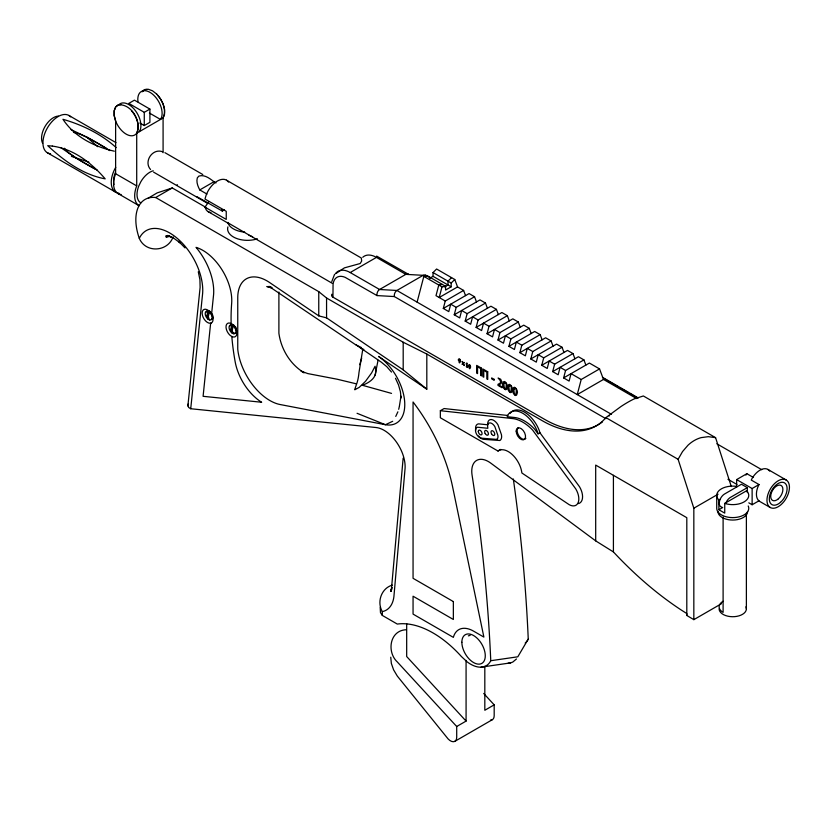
<?xml version="1.0" encoding="UTF-8"?>
<svg xmlns="http://www.w3.org/2000/svg" width="831" height="831" viewBox="0 0 831 831"><rect width="100%" height="100%" fill="white"/><g stroke="black" fill="none" stroke-linecap="round" stroke-linejoin="round"><path stroke-width="1.25" d="M721.391 603.742L693.833 619.656L686.801 615.47L686.811 613.558L681.368 610.099A293.759 169.607 60 0 1 613.413 551.929L595.692 540.877L490.757 463.116A23.569 13.608 60 0 0 472.07 475.093A1506.78 869.943 60 0 1 490.757 660.718L517.817 656.791L528.246 639.081A1506.78 869.943 60 0 0 513.329 478.968M362.742 349.539L358.971 372.589A44.126 15.945 80 0 1 356.831 383.403L355.034 388.555M400.968 396.21L399.441 405.902M490.757 660.718A31.194 18.012 60 0 1 466.918 661.684L461.371 656.5A95.71 55.262 60 0 0 397.301 624.071L382.312 615.418L382.312 611.626A38.247 22.084 60 0 0 393.904 596.7L405.092 468.154A29.739 17.171 60 0 0 376.121 427.529L190.725 408.738L188.71 407.512L187.889 405.84L200.115 287.401L199.928 279.704L198.297 271.779M190.725 408.738L202.619 293.572A46.816 27.028 60 0 0 177.824 238.84A46.816 27.028 60 0 0 139.296 238.352A44.448 25.668 60 0 1 155.688 197.518L172.266 187.951L205.818 207.324M210.648 323.155L203.096 396.314L261.651 402.246A39.743 22.946 60 0 1 235.194 361.942A220.122 127.091 60 0 1 231.911 337.583L231.828 336.472M211.562 314.274L213.588 294.683A46.816 27.028 60 0 0 196.033 247.358A40.906 23.611 60 0 1 231.662 303.284A220.122 127.091 60 0 0 231.08 320.028L231.163 323.602M403.149 458.161L391.235 591.392L391.868 587.527M380.203 607.419L380.473 612.613L382.312 615.418M361.776 385.511C368.735 382.998 377.139 378.074 375.622 369.348L375.072 366.263L371.665 372.839L365.495 381.336L359.241 387.371L354.775 389.76L355.606 388.752M331.766 281.636L334.498 274.49M375.124 375.051L378.063 360.207M359.74 364.695L361.682 358.078M187.889 405.84L188.315 403.814M391.505 372.08L386.82 366.71L381.252 362.129L356.281 345.042L361.516 347.618M398.703 409.309L399.41 406.151M391.848 587.642L390.684 591.163L391.64 589.2M417.1 302.12L423.831 276.391L427.404 275.788L445.561 286.28L445.561 290.061L451.191 286.809L451.191 283.028L454.765 279.496L436.607 269.015L433.034 272.547L433.034 276.328L451.191 286.809M445.561 286.28L441.988 286.872L439.204 297.519L457.549 286.934L463.605 290.424L465.547 295.618M476.485 301.933L474.543 296.74L456.198 307.335L450.724 304.177L448.782 311.615L443.307 308.457L445.26 301.019L463.605 290.424M487.423 308.249L485.481 303.055L467.136 313.651L461.662 310.493L459.72 317.93L454.245 314.772L456.198 307.335M498.361 314.565L496.419 309.371L478.074 319.966L472.6 316.808L470.658 324.246L465.183 321.088L467.136 313.651M509.299 320.88L507.357 315.687L489.012 326.271L483.538 323.114L481.596 330.561L476.121 327.404L478.074 319.966M520.237 327.196L518.295 322.002L499.95 332.587L494.476 329.429L492.534 336.877L487.059 333.719L489.012 326.271M531.175 333.511L529.233 328.318L510.888 338.903L505.414 335.745L503.472 343.193L497.998 340.035L499.95 332.587M542.113 339.827L540.171 334.633L521.826 345.218L516.352 342.06L514.41 349.498L508.936 346.35L510.888 338.903M553.051 346.143L551.109 340.949L532.764 351.534L527.29 348.376L525.348 355.813L519.874 352.656L521.826 345.218M563.989 352.448L562.047 347.265L543.703 357.849L538.228 354.692L536.286 362.129L530.812 358.971L532.764 351.534M574.927 358.763L572.985 353.58L554.641 364.165L549.166 361.007L547.224 368.445L541.75 365.287L543.703 357.849M585.865 365.079L583.923 359.896L565.579 370.481L560.104 367.323L558.162 374.76L552.688 371.602L554.641 364.165M636.639 398.579L603.493 379.445L599.546 368.912L581.201 379.497L571.042 373.638L569.1 381.076L563.626 377.918L565.579 370.481M581.201 379.497L577.254 394.59L603.493 379.445M209.35 312.196L208.301 316.653L209.35 319.893M233.21 325.97L232.161 330.426L233.21 333.667M118.044 193.561L139.13 205.735A21.533 12.434 -60 0 1 136.71 185.905L136.71 133.178C141.8 121.617 131.589 103.626 118.355 104.831L115.644 106.981L114.2 110.731L114.19 115.592L115.623 121.004L115.623 173.731A21.533 12.434 -60 0 0 121.201 194.537M163.084 152.675L163.084 117.95C167.114 109.754 162.325 100.26 156.706 94.08M120.796 104.613L118.355 104.82L115.644 106.991L114.2 110.731L114.19 115.602L115.634 121.035A17.191 9.93 60 0 0 136.7 133.189C140.46 125.699 136.616 116.724 131.547 110.814M163.073 117.971L164.517 114.221M395.753 416.414L397.883 411.812M725.827 503.16L726.678 501.373A7.624 4.404 -60 0 1 730.491 497.354L747.318 487.641L747.318 492.617M769.672 471.084A15.903 9.183 -60 0 0 751.982 478.604L751.276 480.079L759.015 484.546L757.934 486.789A15.903 9.183 -60 0 0 757.934 499.774L759.015 500.781L752.128 504.749L748.804 502.838M693.833 619.656L693.833 508.208L678.106 459.304L682.542 451.565L688.006 445.219A43.918 33.593 -87.1 0 1 701.146 437.625L708.344 436.67L715.584 437.667L731.311 486.571M173.118 236.845C167.872 251.959 145.654 253.424 139.296 238.352M745.895 475.093L746.851 473.691L753.488 477.524M210.918 212.549A18.22 10.523 -60 0 1 206.202 209.828L204.987 207.148L208.602 201.975M363.853 349.415L361.007 348.407M516.456 658.973L512.789 662.058L510.546 662.889L481.024 667.179M451.565 277.647L447.992 281.179L447.992 284.971L444.616 286.913M336.441 273.191L344.398 267.873L360.176 263.52L361.672 261.038L361.319 258.015L226.468 180.171M176.598 185.448L177.45 184.762M155.688 197.518L318.761 291.66L326.562 297.986L403.191 342.227L426.812 354.048L542.342 420.746A107.168 61.878 60 0 0 605.882 417.609L620.975 406.525A41.685 8.57 -38.5 0 1 634.126 398.932L643.36 395.971L715.584 437.667M148.147 198.214L157.132 192.906L172.266 187.951M609.019 416.019L609.549 415.635M149.902 109.079L134.435 100.156L128.815 103.397L144.272 112.33L149.902 109.079L149.902 122.313L144.272 125.564L139.857 123.009M136.71 133.178L163.084 117.95M213.951 181.729C209.796 178.488 204.468 174.271 198.889 176.089L197.311 177.865C196.106 182.01 197.861 186.279 199.772 189.925L213.951 181.729L216.018 182.924M196.822 196.646L222.313 211.053L224.495 209.786M332.493 283.454L227.601 222.615L228.276 222.729M335.257 273.877A24.421 14.106 60 0 1 350.204 272.537L376.443 257.392L405.819 274.355L423.145 275.321A4.695 3.22 -71.8 0 1 426.604 276.162M350.204 272.537L379.58 289.5L405.819 274.355A4.695 3.22 -71.8 0 1 408.696 274.49M429.658 278.281L433.034 276.328M443.307 308.457L469.068 293.582L474.543 296.74M454.245 314.772L480.006 299.898L485.481 303.055M465.183 321.088L490.944 306.213L496.419 309.371M476.121 327.404L501.882 312.529L507.357 315.687M487.059 333.719L512.82 318.844L518.295 322.002M497.998 340.035L523.759 325.16L529.233 328.318M508.936 346.35L534.697 331.476L540.171 334.633M392.699 421.286L385.449 424.724L280.13 404.531A45.778 26.426 60 0 1 237.749 349.176L237.749 297.778A41.373 23.891 60 0 1 268.756 281.958L318.761 315.873L326.562 317.868L403.191 369.837L426.812 389.168L426.812 354.048M519.874 352.656L545.635 337.791L551.109 340.949M440.347 410.711L512.727 418.585A37.374 21.575 60 0 1 532.598 430.053L575.758 488.898A13.888 8.019 60 0 1 578.168 502.61A13.888 8.019 60 0 1 569.214 504.697L521.878 472.984A19.425 11.208 60 0 0 512.187 454.484A19.425 11.208 60 0 0 497.977 451.025L440.347 417.754L440.347 410.711L444.097 408.551L507.783 415.469M530.812 358.971L556.573 344.107L562.047 347.265M541.75 365.287L567.511 350.422L572.985 353.58M552.688 371.602L578.449 356.738L583.923 359.896M563.626 377.918L589.387 363.054L599.546 368.912M497.977 451.025L500.781 449.394M538.062 433.855L537.345 431.455A23.85 13.774 60 0 0 508.125 414.586L507.18 416.695L514.597 417.505A37.374 21.575 60 0 1 534.478 428.973L538.062 433.855L539.932 432.774L539.215 430.375A23.85 13.774 60 0 0 510.005 413.506M736.65 487.08L736.65 479.591L746.851 473.691M693.833 508.208L718.077 494.206M724.736 503.389A16.028 9.255 0 0 0 744.077 501.914A16.028 9.255 0 0 0 746.622 490.747L724.736 503.389L724.736 513.122L718.867 509.735L718.867 500.002L720.228 499.213M736.65 479.591L752.128 488.524L759.015 484.546M718.867 509.735L722.71 507.523M390.747 657.217L391.349 663.418L393.593 669.838L397.301 676.06L448.086 738.915A8.757 5.059 60 0 0 456.707 737.315L456.707 726.502L466.077 721.09L466.077 660.375M483.704 693.459L494.185 704.854L484.816 710.266L484.816 666.348M454.723 741.418L492.212 719.771M468.362 635.86L470.18 635.351M392.294 585.117C381.325 588.265 376.651 601.997 382.312 611.626M169.482 236.316L165.909 236.96L169.212 236.409M442.362 284.431L438.789 285.023L436.005 295.67L445.26 301.019M508.073 663.242L510.546 662.889M406.193 629.753C389.625 630.313 386.571 652.003 397.301 661.943L456.707 726.502M147.17 89.384L144.729 89.592L142.018 91.763L144.729 89.603L148.385 89.27L152.54 90.828L156.695 94.069M269.088 287.266L271.29 287.277L266.834 286.518L272.236 288.128L268.922 286.342L356.291 345.187M379.58 289.5L396.906 290.466L611.502 414.357M602.506 421.836A107.168 61.878 60 0 1 544.679 419.395L332.94 297.145L333.065 284.264A19.778 11.416 60 0 1 345.104 277.315L377.014 295.587L394.33 296.553L605.872 418.689M169.202 236.139L165.878 235.89L171.238 236.814L167.644 235.443L173.876 238.3L180.088 242.839L178.499 241.26L185.001 247.908M244.678 232.036L242.34 231.859A19.882 11.478 0 0 1 228.276 223.747L227.974 222.396M73.46 132.358L79.672 133.968L88.273 137.967A87.982 9.38 34.3 0 1 106.233 148.282M356.468 383.87L337.199 379.227L307.782 373.586L301.071 371.114L304.198 372.807C290.279 364.497 281.044 349.165 278.894 333.231L278.894 292.024M114.335 151.2C94.308 146.682 74.51 136.886 62.959 119.3C82.3 124.847 101.216 134.009 116.163 147.596M71.435 156.384L88.875 162.138M362.493 385.314L391.536 393.395M162.647 151.793C152.624 147.814 143.368 161.567 150.546 169.503M357.06 413.298L385.449 424.724A40.563 23.424 60 0 0 404.552 400.345A40.563 23.424 60 0 0 378.521 356.416L426.812 389.168M71.03 129.626L86.673 137.053A87.982 9.38 25.7 0 1 106.815 148.676L109.9 150.619M248.947 235.225L252.624 236.783M376.64 256.093L408.343 274.24M97.248 170.106L95.098 168.973A87.982 9.38 34.3 0 1 74.956 157.339L60.705 147.513M433.034 272.547L451.191 283.028M767.886 469.422L786.157 479.975A15.903 9.183 -60 0 1 781.119 504.604A15.903 9.183 -60 0 1 767.345 496.658A15.903 9.183 -60 0 1 786.157 479.975M149.393 113.037L160.497 119.446A17.191 9.93 60 0 0 152.063 93.758A17.191 9.93 60 0 0 137.977 101.86M425.669 275.206L430.146 277.793M602.454 377.274L638.25 397.945M604.501 378.915L617.973 386.695M620.217 387.994L628.08 392.533M630.334 393.832L637.065 397.717M716.81 443.764L761.736 469.692M425.389 276.609L423.145 275.321L396.906 290.466A4.695 3.22 -71.8 0 0 394.361 296.542M423.831 276.391L441.988 286.872M747.318 487.641L741.449 484.255L724.622 493.967A7.624 4.404 -60 0 0 720.809 497.987L719.958 499.774A7.624 4.404 -60 0 0 721.931 507.139M164.902 152.655L202.774 174.52M727.925 479.248L736.91 484.442M758.433 500.688L770.254 507.512M605.882 417.609L678.106 459.304M199.772 189.925L206.992 194.09M68.931 115.478L115.966 142.62M153.631 172.162L207.916 203.533M204.987 207.148L226.25 219.415L226.25 211.303L204.987 199.035L206.202 194.953A18.22 10.523 -60 0 1 228.525 182.062M208.249 211.728L227.798 223.009M115.623 173.731L136.71 185.905M47.398 152.769L115.706 192.21M97.778 146.703L86.736 137.125M466.077 721.09L406.681 656.532L406.681 623.707M64.288 148.25L68.786 152.821L76.556 158.264A87.982 9.38 25.7 0 0 95.575 169.275M157.921 95.586L160.352 98.619M539.932 432.774L579.508 486.737A13.888 8.019 60 0 1 578.397 503.607M160.352 98.619L163.063 103.906L164.517 109.318L164.517 114.2M395.483 378.271L398.516 384.93L400.407 391.64L401.051 397.987M221.711 209.724L222.313 211.053M454.765 279.496L457.549 286.934M752.128 488.524L752.128 504.749M746.383 514.088L746.383 608.853M723.105 517.059L723.105 612.385A13.639 7.874 0 0 1 723.105 601.249M716.727 495.369L716.727 508.354A16.028 9.255 0 0 0 734.843 517.526A16.028 9.255 0 0 0 748.222 505.965M686.801 615.47L686.811 517.692L595.692 465.09L595.692 540.877M613.413 475.322L613.413 551.929M494.185 704.854L494.185 715.678A8.757 5.059 60 0 1 490.519 720.082M403.191 342.227L403.191 369.837M326.562 297.986L326.562 317.868M318.761 291.66L318.761 315.873M144.272 112.33L144.272 125.564M332.94 297.145A4.643 2.68 0 0 1 331.933 294.226M377.035 295.576A4.695 3.22 -71.8 0 1 379.58 289.468M362.742 257.278A24.421 14.106 60 0 1 376.443 257.392M257.423 238.809A19.882 11.478 0 0 1 236.077 238.268A19.882 11.478 0 0 1 227.902 226.873M140.792 202.857A18.22 10.523 -60 0 1 138.735 186.082L140.792 181.823A18.22 10.523 -60 0 1 153.236 170.781M118.854 193.176A21.533 12.434 -60 0 1 115.706 167.343M119.01 104.581A17.191 9.93 60 0 1 135.432 110.71A17.191 9.93 60 0 1 139.307 131.682M114.024 184.596A18.22 10.523 -60 0 1 115.312 172.557M50.556 153.745A21.533 12.434 -60 0 1 46.941 128.722A21.533 12.434 -60 0 1 70.645 116.839M42.661 143.327A16.734 9.66 -60 0 1 45.019 126.53A16.734 9.66 -60 0 1 58.378 116.091M478.583 435.953A8.549 4.934 60 0 0 483.175 439.298L499.878 440.503A8.549 4.934 60 0 0 501.436 434.665L497.998 424.87A8.549 4.934 60 0 0 491.412 419.551A8.549 4.934 60 0 0 487.683 423.852L487.787 424.797L478.583 423.862A8.549 4.934 60 0 0 475.768 430.084M525.857 438.353A6.627 3.823 60 0 1 518.949 435.943A6.627 3.823 60 0 1 518.482 427.56M528.246 639.081A31.194 18.012 60 0 1 525.202 643.028M206.296 312.144A4.841 2.794 60 0 1 210.492 311.77M212.03 313.682A4.841 2.794 60 0 1 211.323 319.488M236.897 330.831A4.841 2.794 60 0 1 233.469 332.805M230.166 325.918A4.841 2.794 60 0 1 234.363 325.544M235.183 326.417A4.841 2.794 60 0 1 236.44 328.588M747.578 511.491A14.833 8.559 0 0 1 732.745 520.061A14.833 8.559 0 0 1 717.922 511.491M718.867 500.002A16.028 9.255 0 0 1 720.03 489.739A16.028 9.255 0 0 1 736.9 486.436M745.916 606.817A13.639 7.874 0 0 1 734.531 616.654A13.639 7.874 0 0 1 719.116 608.853M206.888 315.614L207.937 319.073L207.937 311.376L206.888 315.614M230.748 329.388L231.797 332.847L231.797 325.15L230.748 329.388M459.948 360.799C457.559 361.225 459.626 357.122 459.948 360.799M470.117 366.668C467.728 367.094 469.785 362.991 470.117 366.668M502.9 383.423C501.29 386.145 506.245 393.125 507.107 387.786C508.707 385.065 503.763 378.084 502.9 383.423M507.918 386.322C506.308 389.043 511.262 396.023 512.125 390.684C513.724 387.963 508.78 380.982 507.918 386.322M512.935 389.209C511.325 391.941 516.28 398.922 517.142 393.572C518.741 390.861 513.797 383.87 512.935 389.209M503.825 383.569C504.864 398.433 508.728 378.313 503.825 383.569M508.842 386.467C509.881 401.321 513.745 381.2 508.842 386.467M513.859 389.365C514.898 404.219 518.762 384.099 513.859 389.365M460.405 361.163C459.688 364.425 458.515 362.15 459.429 361.36C456.157 359.221 460.738 357.205 460.405 361.163M470.564 367.032C469.847 370.294 468.684 368.019 469.588 367.229C466.316 365.089 470.907 363.074 470.564 367.032M501.81 381.865L501.062 383.652L498.808 384.992L502.09 386.893L502.09 387.776L497.966 385.397L497.966 384.317C503.181 382.779 499.441 379.487 498.101 378.063L500.657 379.216L501.81 381.865M466.939 363.23L466.243 363.365L466.856 366.658C464.612 365.785 469.494 368.621 467.282 366.907L466.939 363.23M463.802 362.399L463.179 363.126L462.057 361.392L462.919 363.344L462.046 364.279L463.158 363.822L464.28 365.567L463.418 363.594L464.28 362.669L463.802 362.399M211.438 322.916L210.316 323.259A7.697 4.446 60 0 1 203.128 317.276A7.697 4.446 60 0 1 204.094 309.402A7.697 4.446 60 0 1 211.438 314.014L212.31 315.822A7.697 4.446 60 0 1 211.438 322.916M496.741 439.402L480.837 438.124A6.025 3.48 60 0 1 475.799 432.349A6.025 3.48 60 0 1 477.596 427.238L487.839 428.287L487.589 425.96A6.025 3.48 60 0 1 490.217 422.927A6.025 3.48 60 0 1 494.871 426.677L497.842 435.288A6.025 3.48 60 0 1 496.741 439.402M52.322 146.09L47.731 145.674C63.862 160.715 83.09 174.801 105.184 178.852C91.493 162.897 73.72 148.998 52.322 146.09M208.643 311.677L207.76 311.303A4.841 2.794 60 0 0 205.215 313.661A4.841 2.794 60 0 0 207.76 318.948L209.526 319.966A4.841 2.794 60 0 0 212.071 317.608A4.841 2.794 60 0 0 209.526 312.321L208.643 311.677M231.454 323.726L230.042 323.134A7.697 4.446 60 0 0 226.053 327.726A7.697 4.446 60 0 0 231.454 336.306L232.857 336.908A7.697 4.446 60 0 0 236.845 332.317A7.697 4.446 60 0 0 231.454 323.726M232.503 325.451L231.62 325.077A4.841 2.794 60 0 0 229.076 327.435A4.841 2.794 60 0 0 231.62 332.722L233.386 333.74A4.841 2.794 60 0 0 235.931 331.392A4.841 2.794 60 0 0 233.386 326.105L232.503 325.451M481.513 368.175L476.662 365.38L476.662 373.098L477.545 373.607L477.545 366.803L480.619 368.58L480.619 375.383L481.513 375.892L481.513 368.175M487.714 371.758L482.863 368.964L482.863 376.682L483.756 377.191L483.756 370.387L486.831 372.163L486.831 378.967L487.714 379.476L487.714 371.758M494.196 379.372L491.672 377.918L491.672 378.853L494.196 380.318L494.196 379.372M453.352 601.582L413.059 578.314L413.059 401.986A129.979 75.05 60 0 1 452.521 486.447L483.881 637.097L473.577 631.145A29.615 17.098 60 0 0 453.352 637.367L413.059 614.109L413.059 596.211L453.352 619.479L453.352 601.582M491.547 433.875L491.256 433.263A2.649 1.527 60 0 1 492.71 430.863A2.649 1.527 60 0 1 494.642 434.873A2.649 1.527 60 0 1 491.547 433.875M485.211 433.574L484.909 432.961A2.649 1.527 60 0 1 486.374 430.562A2.649 1.527 60 0 1 488.296 434.571A2.649 1.527 60 0 1 485.211 433.574M461.859 642.28A16.568 9.567 60 0 0 479.425 664.135A16.568 9.567 60 0 0 479.425 640.711A16.568 9.567 60 0 0 461.859 642.28M478.313 431.424A2.649 1.527 60 0 0 481.128 434.925A2.649 1.527 60 0 0 481.128 431.175A2.649 1.527 60 0 0 478.313 431.424M516.176 431.133A6.627 3.823 60 0 0 523.208 439.879A6.627 3.823 60 0 0 523.208 430.51A6.627 3.823 60 0 0 516.176 431.133M780.506 502.34A12.59 7.271 -60 0 0 784.495 482.842A12.59 7.271 -60 0 0 769.61 496.045A12.59 7.271 -60 0 0 780.506 502.34M778.377 498.818A8.611 4.976 -60 0 0 781.109 485.47A8.611 4.976 -60 0 0 770.919 494.507A8.611 4.976 -60 0 0 778.377 498.818"/></g></svg>
